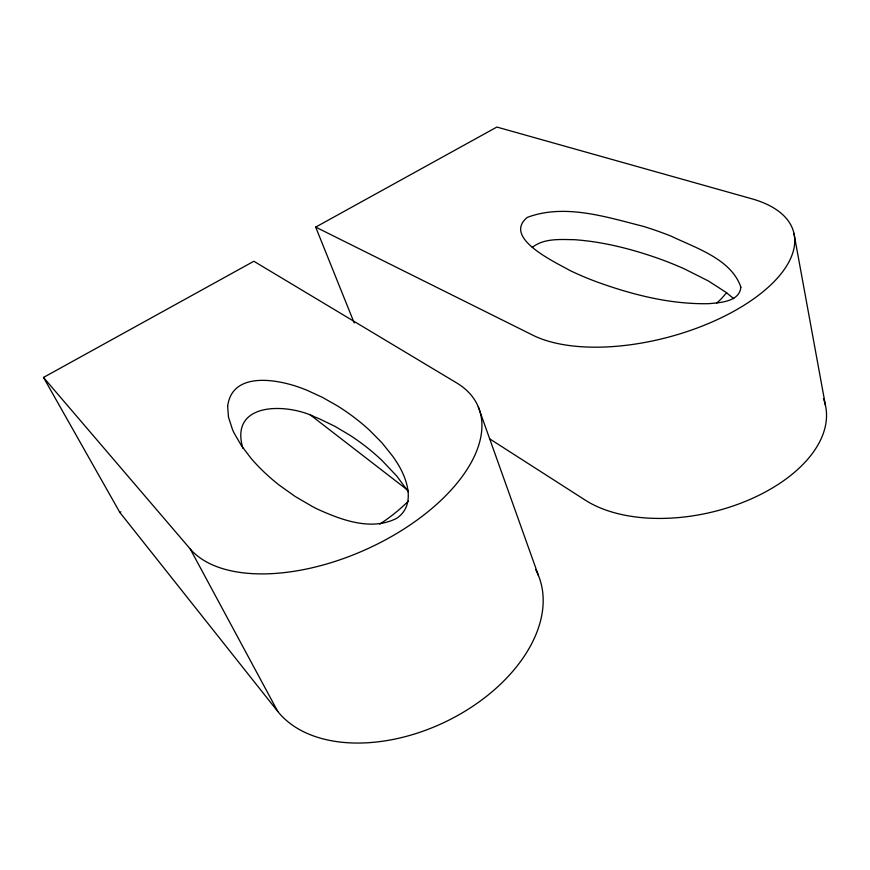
<?xml version="1.0" encoding="UTF-8"?>
<svg xmlns="http://www.w3.org/2000/svg" width="870" height="870" viewBox="0 0 870 870"><rect width="100%" height="100%" fill="white"/><g stroke="black" fill="none" stroke-linecap="round" stroke-linejoin="round"><path stroke-width="1.3" d="M532.299 247.384C544 238.075 560.367 239.5 574.396 239.696C602.856 241.697 630.739 248.787 657.6 258.172A722.198 413.413 -31.3 0 1 684.451 268.917L708.506 281.032L726.624 292.733L721.611 298.432A111.001 53.092 -15.4 0 1 716.771 302.988M43.5 377.439L190.247 548.992A161.45 85.434 -24.1 0 0 401.32 530.656A161.45 85.434 -24.1 0 0 456.587 382.876L253.855 261.261L43.5 377.439L119.842 512.43L120.865 511.81M315.69 227.103L496.868 127.053L751.756 198.773A147.878 69.274 -14.9 0 1 743.828 305.381A147.878 69.274 -14.9 0 1 532.94 335.254L315.69 227.103L354.21 322.944M489.636 438.817L585.412 500.228A136.416 78.855 -13 0 0 748.396 500.119A136.416 78.855 -13 0 0 823.444 398.764M309.698 414.424L408.117 490.484M726.668 292.907L733.725 298.627M119.842 512.43L277.78 711.464A147.748 95.667 -25.5 0 0 456.522 716.13A147.748 95.667 -25.5 0 0 535.605 569.502M408.411 491.811L396.742 476.031L381.93 460.404A973.943 458.055 -42.5 0 0 349.936 435.261L335.07 426.42L319.616 418.927A448.724 229.604 -34.3 0 0 314.712 416.915C286.937 403.093 229.18 401.722 242.85 448.246M190.247 548.992L277.78 711.464M478.282 406.877L538.443 575.527M793.951 233.399L825.5 405.637M408.378 501.098A121.582 64.858 -24.5 0 1 379.777 524.131M740.859 287.122C739.576 301.868 719.925 302.673 708.658 303.673C670.128 304.456 632.12 294.702 596.135 281.641A597.505 214.248 -9.7 0 1 569.817 270.44C556.202 262.566 501.946 237.988 527.329 217.38C564.663 203.406 606.183 216.978 643.147 226.309A746.612 411.945 -31 0 1 670.879 236.042C695.467 247.917 731.224 258.912 740.859 287.122M227.646 406.366L228.516 417.241L232.464 429.465A361.528 172.488 -16.9 0 0 234.247 433.314L241.458 445.69L250.712 457.903A609.718 275.899 -12.3 0 0 279.748 485.514L295.18 496.487L312.493 506.59A375.438 184.603 -16.1 0 0 318.257 509.483C342.236 520.271 371.653 531.178 396.818 518.248C416.741 504.546 406.877 477.151 395.839 460.861A477.315 243.959 -34.5 0 0 392.827 456.402L381.941 442.786L369.674 430.378A1000.728 452.944 -41.5 0 0 337.375 405.855L322.509 397.405L307.056 390.293A456.75 224.645 -33.6 0 0 302.14 388.379C278.411 379.276 232.062 370.566 227.646 406.366"/></g></svg>
